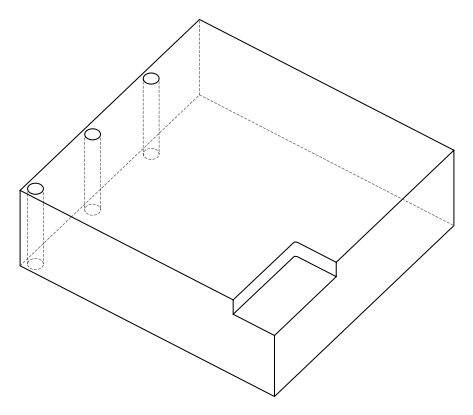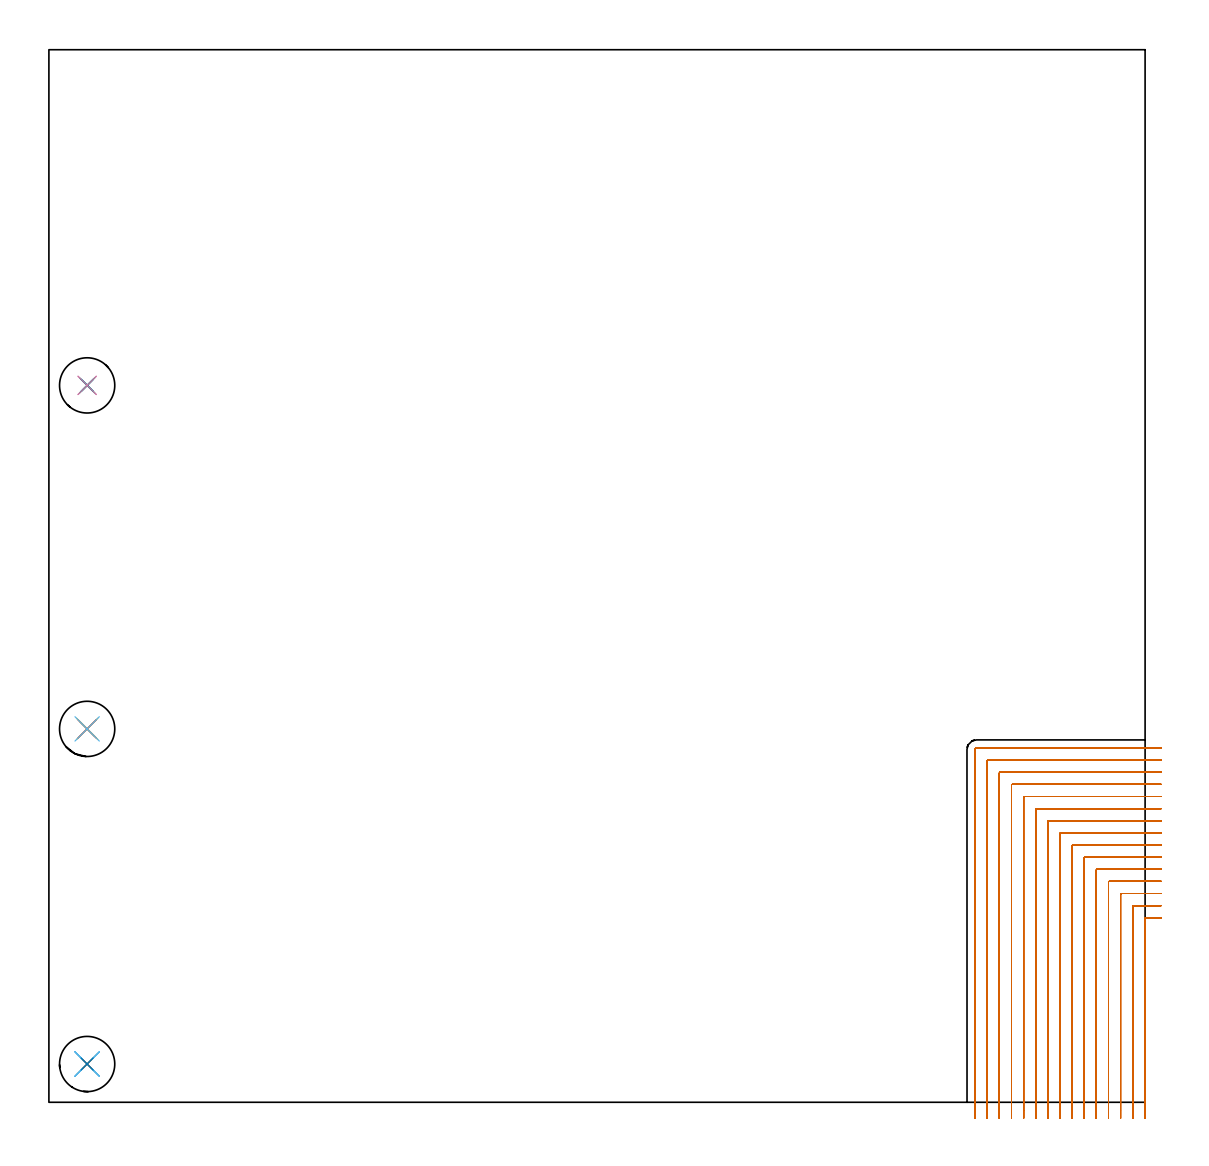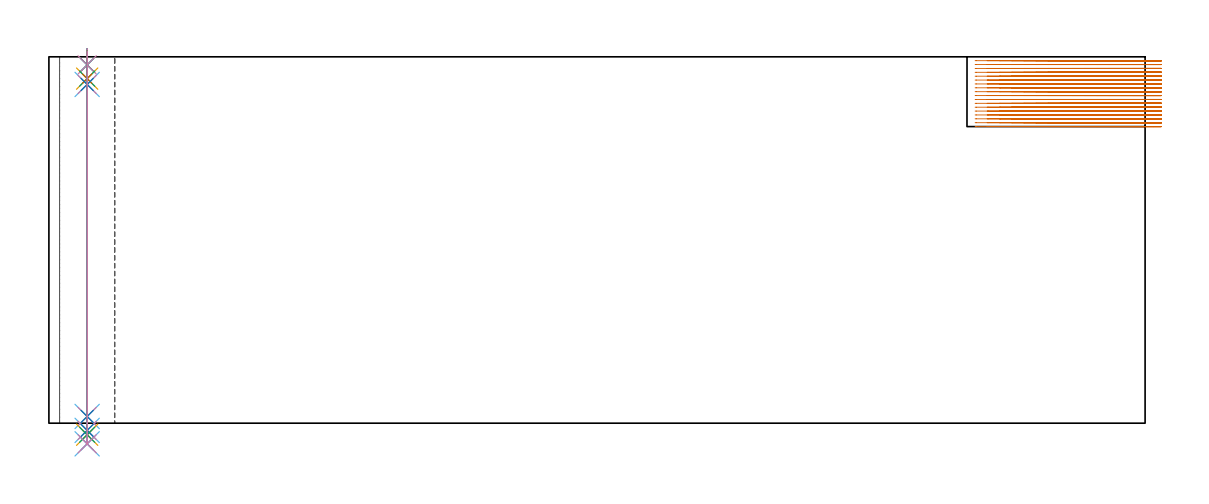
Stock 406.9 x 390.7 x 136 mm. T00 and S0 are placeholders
(PLAN: 16 operations, 13 tool changes, 90.6 min)
(1 MILL_CORNER_NOTCH_RECTANGULAR | CORNER_NOTCH_RECTANGULAR | NXT0201_008 | Follow Part, ap 1.5, ae 75% | 85.05 min | 230235 mm3)
(2 SPOT_DRILL | STEP1HOLE | NXT0321_9005460120000 | 0.05 min | 183 mm3)
(3 SPOT_DRILL_1 | STEP1HOLE_1 | NXT0321_9005460120000 | 0.05 min | 183 mm3)
(4 SPOT_DRILL_2 | STEP1HOLE_2 | NXT0321_9005460120000 | 0.05 min | 183 mm3)
(5 DRILL_BLIND_HOLE_INTO_CENTER | STEP1HOLE | UGT0301_178 | 0.04 min | 105 mm3)
(6 GUN_DRILL_THROUGH_HOLE | STEP1HOLE | UGT0307_001 | 0.61 min | 2484 mm3)
(7 SPADE_DRILL_TO_ENLARGE_THROUGH_HOLE | STEP1HOLE | UGT0306_003 | 0.57 min | 13865 mm3)
(8 DRILL_TO_ENLARGE_THROUGH_HOLE | STEP1HOLE | UGT0301_050 | 0.58 min | 28187 mm3)
(9 DRILL_BLIND_HOLE_INTO_CENTER_1 | STEP1HOLE_1 | UGT0301_178 | 0.04 min | 106 mm3)
(10 GUN_DRILL_THROUGH_HOLE_1 | STEP1HOLE_1 | UGT0307_001 | 0.61 min | 2478 mm3)
(11 SPADE_DRILL_TO_ENLARGE_THROUGH_HOLE_1 | STEP1HOLE_1 | UGT0306_003 | 0.57 min | 13871 mm3)
(12 DRILL_TO_ENLARGE_THROUGH_HOLE_1 | STEP1HOLE_1 | UGT0301_050 | 0.58 min | 28193 mm3)
(13 DRILL_BLIND_HOLE_INTO_CENTER_2 | STEP1HOLE_2 | UGT0301_178 | 0.04 min | 104 mm3)
(14 GUN_DRILL_THROUGH_HOLE_2 | STEP1HOLE_2 | UGT0307_001 | 0.61 min | 2483 mm3)
(15 SPADE_DRILL_TO_ENLARGE_THROUGH_HOLE_2 | STEP1HOLE_2 | UGT0306_003 | 0.57 min | 13871 mm3)
(16 DRILL_TO_ENLARGE_THROUGH_HOLE_2 | STEP1HOLE_2 | UGT0301_050 | 0.58 min | 28165 mm3)
(TOOL NXT0201_008 | ENDMILL 6mm [2P460-0600-NA 1630] | D6 FL26 Z6)
(TOOL NXT0321_9005460120000 | NC Spot Drill, 142deg, 12mm, Carbide, Uncoated | D12 PA142 FL30 Z2)
(TOOL UGT0301_178 | Twist Drill 5.4 mm | D5.4 PA118 FL55 Z2)
(TOOL UGT0307_001 | Gun Drill 5 mm | D5 PA130 FL24 Z1)
(TOOL UGT0306_003 | Spade Drill 12.5mm | D12.5 PA132 FL10 Z2)
(TOOL UGT0301_050 | Twist Drill 20.5 mm | D20.5 PA118 FL145 Z2)
(OP 1 MILL_CORNER_NOTCH_RECTANGULAR)
G17 G21 G94 G90
T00 M6
G54
G17 G0 G90 X412.9 Y68.5 S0 M3
G43 Z146. H1
Z134.561
G94 G1 X409.9 F250.
X407.095 F500.
G3 X406.8 Y68.205 R0.3
G1 Y-3.
Y-6. F250.
G0 Z146.
X412.9 Y73.
Z134.561
G1 X409.9
X402.595 F500.
G3 X402.3 Y72.705 R0.3
G1 Y-3.
Y-6. F250.
G0 Z146.
X412.9 Y77.5
Z134.561
G1 X409.9
X398.095 F500.
G3 X397.8 Y77.205 R0.3
G1 Y-3.
Y-6. F250.
G0 Z146.
X412.9 Y82.
Z134.561
G1 X409.9
X393.596 F500.
G3 X393.3 Y81.704 R0.3
G1 Y-3.
Y-6. F250.
G0 Z146.
X412.9 Y86.5
Z134.561
G1 X409.9
X389.096 F500.
G3 X388.8 Y86.204 R0.3
G1 Y-3.
Y-6. F250.
G0 Z146.
X412.9 Y91.
Z134.561
G1 X409.9
X384.596 F500.
G3 X384.3 Y90.704 R0.3
G1 Y-3.
Y-6. F250.
G0 Z146.
X412.9 Y95.5
Z134.561
G1 X409.9
X380.096 F500.
G3 X379.8 Y95.204 R0.3
G1 Y-3.
Y-6. F250.
G0 Z146.
X412.9 Y100.
Z134.561
G1 X409.9
X375.596 F500.
G3 X375.3 Y99.704 R0.3
G1 Y-3.
Y-6. F250.
G0 Z146.
X412.9 Y104.5
Z134.561
G1 X409.9
X371.097 F500.
G3 X370.8 Y104.203 R0.3
G1 Y-3.
Y-6. F250.
G0 Z146.
X412.9 Y109.
Z134.561
G1 X409.9
X366.597 F500.
G3 X366.3 Y108.703 R0.3
G1 Y-3.
Y-6. F250.
G0 Z146.
X412.9 Y113.5
Z134.561
G1 X409.9
X362.097 F500.
G3 X361.8 Y113.203 R0.3
G1 Y-3.
Y-6. F250.
G0 Z146.
X412.9 Y118.
Z134.561
G1 X409.9
X357.597 F500.
G3 X357.3 Y117.703 R0.3
G1 Y-3.
Y-6. F250.
G0 Z146.
X412.9 Y122.5
Z134.561
G1 X409.9
X353.097 F500.
G3 X352.8 Y122.203 R0.3
G1 Y-3.
Y-6. F250.
G0 Z146.
X412.9 Y127.
Z134.561
G1 X409.9
X348.597 F500.
G3 X348.3 Y126.703 R0.3
G1 Y-3.
Y-6. F250.
G0 Z146.
X412.9 Y131.5
Z134.561
G1 X409.9
X344.2 F500.
G3 X343.8 Y131.1 R0.4
G1 Y-3.
Y-6. F250.
G0 Z146.
X412.9 Y68.5
Z133.122
G1 X409.9
X407.095 F500.
G3 X406.8 Y68.205 R0.3
G1 Y-3.
Y-6. F250.
G0 Z146.
X412.9 Y73.
Z133.122
G1 X409.9
X402.595 F500.
G3 X402.3 Y72.705 R0.3
G1 Y-3.
Y-6. F250.
G0 Z146.
X412.9 Y77.5
Z133.122
G1 X409.9
X398.095 F500.
G3 X397.8 Y77.205 R0.3
G1 Y-3.
Y-6. F250.
G0 Z146.
X412.9 Y82.
Z133.122
G1 X409.9
X393.596 F500.
G3 X393.3 Y81.704 R0.3
G1 Y-3.
Y-6. F250.
G0 Z146.
X412.9 Y86.5
Z133.122
G1 X409.9
X389.096 F500.
G3 X388.8 Y86.204 R0.3
G1 Y-3.
Y-6. F250.
G0 Z146.
X412.9 Y91.
Z133.122
G1 X409.9
X384.596 F500.
G3 X384.3 Y90.704 R0.3
G1 Y-3.
Y-6. F250.
G0 Z146.
X412.9 Y95.5
Z133.122
G1 X409.9
X380.096 F500.
G3 X379.8 Y95.204 R0.3
G1 Y-3.
Y-6. F250.
G0 Z146.
X412.9 Y100.
Z133.122
G1 X409.9
X375.596 F500.
G3 X375.3 Y99.704 R0.3
G1 Y-3.
Y-6. F250.
G0 Z146.
X412.9 Y104.5
Z133.122
G1 X409.9
X371.097 F500.
G3 X370.8 Y104.203 R0.3
G1 Y-3.
Y-6. F250.
G0 Z146.
X412.9 Y109.
Z133.122
G1 X409.9
X366.597 F500.
G3 X366.3 Y108.703 R0.3
G1 Y-3.
Y-6. F250.
G0 Z146.
X412.9 Y113.5
Z133.122
G1 X409.9
X362.097 F500.
G3 X361.8 Y113.203 R0.3
G1 Y-3.
Y-6. F250.
G0 Z146.
X412.9 Y118.
Z133.122
G1 X409.9
X357.597 F500.
G3 X357.3 Y117.703 R0.3
G1 Y-3.
Y-6. F250.
G0 Z146.
X412.9 Y122.5
Z133.122
G1 X409.9
X353.097 F500.
G3 X352.8 Y122.203 R0.3
G1 Y-3.
Y-6. F250.
G0 Z146.
X412.9 Y127.
Z133.122
G1 X409.9
X348.597 F500.
G3 X348.3 Y126.703 R0.3
G1 Y-3.
Y-6. F250.
G0 Z146.
X412.9 Y131.5
Z133.122
G1 X409.9
X344.2 F500.
G3 X343.8 Y131.1 R0.4
G1 Y-3.
Y-6. F250.
G0 Z146.
X412.9 Y68.5
Z131.683
G1 X409.9
X407.095 F500.
G3 X406.8 Y68.205 R0.3
G1 Y-3.
Y-6. F250.
G0 Z146.
X412.9 Y73.
Z131.683
G1 X409.9
X402.595 F500.
G3 X402.3 Y72.705 R0.3
G1 Y-3.
Y-6. F250.
G0 Z146.
X412.9 Y77.5
Z131.683
G1 X409.9
X398.095 F500.
G3 X397.8 Y77.205 R0.3
G1 Y-3.
Y-6. F250.
G0 Z146.
X412.9 Y82.
Z131.683
G1 X409.9
X393.596 F500.
G3 X393.3 Y81.704 R0.3
G1 Y-3.
Y-6. F250.
G0 Z146.
X412.9 Y86.5
Z131.683
G1 X409.9
X389.096 F500.
G3 X388.8 Y86.204 R0.3
G1 Y-3.
Y-6. F250.
G0 Z146.
X412.9 Y91.
Z131.683
G1 X409.9
X384.596 F500.
G3 X384.3 Y90.704 R0.3
G1 Y-3.
Y-6. F250.
G0 Z146.
X412.9 Y95.5
Z131.683
G1 X409.9
X380.096 F500.
G3 X379.8 Y95.204 R0.3
G1 Y-3.
Y-6. F250.
G0 Z146.
X412.9 Y100.
Z131.683
G1 X409.9
X375.596 F500.
G3 X375.3 Y99.704 R0.3
G1 Y-3.
Y-6. F250.
G0 Z146.
X412.9 Y104.5
Z131.683
G1 X409.9
X371.097 F500.
G3 X370.8 Y104.203 R0.3
G1 Y-3.
Y-6. F250.
G0 Z146.
X412.9 Y109.
Z131.683
G1 X409.9
X366.597 F500.
G3 X366.3 Y108.703 R0.3
G1 Y-3.
Y-6. F250.
G0 Z146.
X412.9 Y113.5
Z131.683
G1 X409.9
X362.097 F500.
G3 X361.8 Y113.203 R0.3
G1 Y-3.
Y-6. F250.
G0 Z146.
X412.9 Y118.
Z131.683
G1 X409.9
X357.597 F500.
G3 X357.3 Y117.703 R0.3
G1 Y-3.
Y-6. F250.
G0 Z146.
X412.9 Y122.5
Z131.683
G1 X409.9
X353.097 F500.
G3 X352.8 Y122.203 R0.3
G1 Y-3.
Y-6. F250.
G0 Z146.
X412.9 Y127.
Z131.683
G1 X409.9
X348.597 F500.
G3 X348.3 Y126.703 R0.3
G1 Y-3.
Y-6. F250.
G0 Z146.
X412.9 Y131.5
Z131.683
G1 X409.9
X344.2 F500.
G3 X343.8 Y131.1 R0.4
G1 Y-3.
Y-6. F250.
G0 Z146.
X412.9 Y68.5
Z130.244
G1 X409.9
X407.095 F500.
G3 X406.8 Y68.205 R0.3
G1 Y-3.
Y-6. F250.
G0 Z146.
X412.9 Y73.
Z130.244
G1 X409.9
X402.595 F500.
G3 X402.3 Y72.705 R0.3
G1 Y-3.
Y-6. F250.
G0 Z146.
X412.9 Y77.5
Z130.244
G1 X409.9
X398.095 F500.
G3 X397.8 Y77.205 R0.3
G1 Y-3.
Y-6. F250.
G0 Z146.
X412.9 Y82.
Z130.244
G1 X409.9
X393.596 F500.
G3 X393.3 Y81.704 R0.3
G1 Y-3.
Y-6. F250.
G0 Z146.
X412.9 Y86.5
Z130.244
G1 X409.9
X389.096 F500.
G3 X388.8 Y86.204 R0.3
G1 Y-3.
Y-6. F250.
G0 Z146.
X412.9 Y91.
Z130.244
G1 X409.9
X384.596 F500.
G3 X384.3 Y90.704 R0.3
G1 Y-3.
Y-6. F250.
G0 Z146.
X412.9 Y95.5
Z130.244
G1 X409.9
X380.096 F500.
G3 X379.8 Y95.204 R0.3
G1 Y-3.
Y-6. F250.
G0 Z146.
X412.9 Y100.
Z130.244
G1 X409.9
X375.596 F500.
G3 X375.3 Y99.704 R0.3
G1 Y-3.
Y-6. F250.
G0 Z146.
X412.9 Y104.5
Z130.244
G1 X409.9
X371.097 F500.
G3 X370.8 Y104.203 R0.3
G1 Y-3.
Y-6. F250.
G0 Z146.
X412.9 Y109.
Z130.244
G1 X409.9
X366.597 F500.
G3 X366.3 Y108.703 R0.3
G1 Y-3.
Y-6. F250.
G0 Z146.
X412.9 Y113.5
Z130.244
G1 X409.9
X362.097 F500.
G3 X361.8 Y113.203 R0.3
G1 Y-3.
Y-6. F250.
G0 Z146.
X412.9 Y118.
Z130.244
G1 X409.9
X357.597 F500.
G3 X357.3 Y117.703 R0.3
G1 Y-3.
Y-6. F250.
G0 Z146.
X412.9 Y122.5
Z130.244
G1 X409.9
X353.097 F500.
G3 X352.8 Y122.203 R0.3
G1 Y-3.
Y-6. F250.
G0 Z146.
X412.9 Y127.
Z130.244
G1 X409.9
X348.597 F500.
G3 X348.3 Y126.703 R0.3
G1 Y-3.
Y-6. F250.
G0 Z146.
X412.9 Y131.5
Z130.244
G1 X409.9
X344.2 F500.
G3 X343.8 Y131.1 R0.4
G1 Y-3.
Y-6. F250.
G0 Z146.
X412.9 Y68.5
Z128.805
G1 X409.9
X407.095 F500.
G3 X406.8 Y68.205 R0.3
G1 Y-3.
Y-6. F250.
G0 Z146.
X412.9 Y73.
Z128.805
G1 X409.9
X402.595 F500.
G3 X402.3 Y72.705 R0.3
G1 Y-3.
Y-6. F250.
G0 Z146.
X412.9 Y77.5
Z128.805
G1 X409.9
X398.095 F500.
G3 X397.8 Y77.205 R0.3
G1 Y-3.
Y-6. F250.
G0 Z146.
X412.9 Y82.
Z128.805
G1 X409.9
X393.596 F500.
G3 X393.3 Y81.704 R0.3
G1 Y-3.
Y-6. F250.
G0 Z146.
X412.9 Y86.5
Z128.805
G1 X409.9
X389.096 F500.
G3 X388.8 Y86.204 R0.3
G1 Y-3.
Y-6. F250.
G0 Z146.
X412.9 Y91.
Z128.805
G1 X409.9
X384.596 F500.
G3 X384.3 Y90.704 R0.3
G1 Y-3.
Y-6. F250.
G0 Z146.
X412.9 Y95.5
Z128.805
G1 X409.9
X380.096 F500.
G3 X379.8 Y95.204 R0.3
G1 Y-3.
Y-6. F250.
G0 Z146.
X412.9 Y100.
Z128.805
G1 X409.9
X375.596 F500.
G3 X375.3 Y99.704 R0.3
G1 Y-3.
Y-6. F250.
G0 Z146.
X412.9 Y104.5
Z128.805
G1 X409.9
X371.097 F500.
G3 X370.8 Y104.203 R0.3
G1 Y-3.
Y-6. F250.
G0 Z146.
X412.9 Y109.
Z128.805
G1 X409.9
X366.597 F500.
G3 X366.3 Y108.703 R0.3
G1 Y-3.
Y-6. F250.
G0 Z146.
X412.9 Y113.5
Z128.805
G1 X409.9
X362.097 F500.
G3 X361.8 Y113.203 R0.3
G1 Y-3.
Y-6. F250.
G0 Z146.
X412.9 Y118.
Z128.805
G1 X409.9
X357.597 F500.
G3 X357.3 Y117.703 R0.3
G1 Y-3.
Y-6. F250.
G0 Z146.
X412.9 Y122.5
Z128.805
G1 X409.9
X353.097 F500.
G3 X352.8 Y122.203 R0.3
G1 Y-3.
Y-6. F250.
G0 Z146.
X412.9 Y127.
Z128.805
G1 X409.9
X348.597 F500.
G3 X348.3 Y126.703 R0.3
G1 Y-3.
Y-6. F250.
G0 Z146.
X412.9 Y131.5
Z128.805
G1 X409.9
X344.2 F500.
G3 X343.8 Y131.1 R0.4
G1 Y-3.
Y-6. F250.
G0 Z146.
X412.9 Y68.5
Z127.367
G1 X409.9
X407.095 F500.
G3 X406.8 Y68.205 R0.3
G1 Y-3.
Y-6. F250.
G0 Z146.
X412.9 Y73.
Z127.367
G1 X409.9
X402.595 F500.
G3 X402.3 Y72.705 R0.3
G1 Y-3.
Y-6. F250.
G0 Z146.
X412.9 Y77.5
Z127.367
G1 X409.9
X398.095 F500.
G3 X397.8 Y77.205 R0.3
G1 Y-3.
Y-6. F250.
G0 Z146.
X412.9 Y82.
Z127.367
G1 X409.9
X393.596 F500.
G3 X393.3 Y81.704 R0.3
G1 Y-3.
Y-6. F250.
G0 Z146.
X412.9 Y86.5
Z127.367
G1 X409.9
X389.096 F500.
G3 X388.8 Y86.204 R0.3
G1 Y-3.
Y-6. F250.
G0 Z146.
X412.9 Y91.
Z127.367
G1 X409.9
X384.596 F500.
G3 X384.3 Y90.704 R0.3
G1 Y-3.
Y-6. F250.
G0 Z146.
X412.9 Y95.5
Z127.367
G1 X409.9
X380.096 F500.
G3 X379.8 Y95.204 R0.3
G1 Y-3.
Y-6. F250.
G0 Z146.
X412.9 Y100.
Z127.367
G1 X409.9
X375.596 F500.
G3 X375.3 Y99.704 R0.3
G1 Y-3.
Y-6. F250.
G0 Z146.
X412.9 Y104.5
Z127.367
G1 X409.9
X371.097 F500.
G3 X370.8 Y104.203 R0.3
G1 Y-3.
Y-6. F250.
G0 Z146.
X412.9 Y109.
Z127.367
G1 X409.9
X366.597 F500.
G3 X366.3 Y108.703 R0.3
G1 Y-3.
Y-6. F250.
G0 Z146.
X412.9 Y113.5
Z127.367
G1 X409.9
X362.097 F500.
G3 X361.8 Y113.203 R0.3
G1 Y-3.
Y-6. F250.
G0 Z146.
X412.9 Y118.
Z127.367
G1 X409.9
X357.597 F500.
G3 X357.3 Y117.703 R0.3
G1 Y-3.
Y-6. F250.
G0 Z146.
X412.9 Y122.5
Z127.367
G1 X409.9
X353.097 F500.
G3 X352.8 Y122.203 R0.3
G1 Y-3.
Y-6. F250.
G0 Z146.
X412.9 Y127.
Z127.367
G1 X409.9
X348.597 F500.
G3 X348.3 Y126.703 R0.3
G1 Y-3.
Y-6. F250.
G0 Z146.
X412.9 Y131.5
Z127.367
G1 X409.9
X344.2 F500.
G3 X343.8 Y131.1 R0.4
G1 Y-3.
Y-6. F250.
G0 Z146.
X412.9 Y68.5
Z125.928
G1 X409.9
X407.095 F500.
G3 X406.8 Y68.205 R0.3
G1 Y-3.
Y-6. F250.
G0 Z146.
X412.9 Y73.
Z125.928
G1 X409.9
X402.595 F500.
G3 X402.3 Y72.705 R0.3
G1 Y-3.
Y-6. F250.
G0 Z146.
X412.9 Y77.5
Z125.928
G1 X409.9
X398.095 F500.
G3 X397.8 Y77.205 R0.3
G1 Y-3.
Y-6. F250.
G0 Z146.
X412.9 Y82.
Z125.928
G1 X409.9
X393.596 F500.
G3 X393.3 Y81.704 R0.3
G1 Y-3.
Y-6. F250.
G0 Z146.
X412.9 Y86.5
Z125.928
G1 X409.9
X389.096 F500.
G3 X388.8 Y86.204 R0.3
G1 Y-3.
Y-6. F250.
G0 Z146.
X412.9 Y91.
Z125.928
G1 X409.9
X384.596 F500.
G3 X384.3 Y90.704 R0.3
G1 Y-3.
Y-6. F250.
G0 Z146.
X412.9 Y95.5
Z125.928
G1 X409.9
X380.096 F500.
G3 X379.8 Y95.204 R0.3
G1 Y-3.
Y-6. F250.
G0 Z146.
X412.9 Y100.
Z125.928
G1 X409.9
X375.596 F500.
G3 X375.3 Y99.704 R0.3
G1 Y-3.
Y-6. F250.
G0 Z146.
X412.9 Y104.5
Z125.928
G1 X409.9
X371.097 F500.
G3 X370.8 Y104.203 R0.3
G1 Y-3.
Y-6. F250.
G0 Z146.
X412.9 Y109.
Z125.928
G1 X409.9
X366.597 F500.
G3 X366.3 Y108.703 R0.3
G1 Y-3.
Y-6. F250.
G0 Z146.
X412.9 Y113.5
Z125.928
G1 X409.9
X362.097 F500.
G3 X361.8 Y113.203 R0.3
G1 Y-3.
Y-6. F250.
G0 Z146.
X412.9 Y118.
Z125.928
G1 X409.9
X357.597 F500.
G3 X357.3 Y117.703 R0.3
G1 Y-3.
Y-6. F250.
G0 Z146.
X412.9 Y122.5
Z125.928
G1 X409.9
X353.097 F500.
G3 X352.8 Y122.203 R0.3
G1 Y-3.
Y-6. F250.
G0 Z146.
X412.9 Y127.
Z125.928
G1 X409.9
X348.597 F500.
G3 X348.3 Y126.703 R0.3
G1 Y-3.
Y-6. F250.
G0 Z146.
X412.9 Y131.5
Z125.928
G1 X409.9
X344.2 F500.
G3 X343.8 Y131.1 R0.4
G1 Y-3.
Y-6. F250.
G0 Z146.
X412.9 Y68.5
Z124.489
G1 X409.9
X407.095 F500.
G3 X406.8 Y68.205 R0.3
G1 Y-3.
Y-6. F250.
G0 Z146.
X412.9 Y73.
Z124.489
G1 X409.9
X402.595 F500.
G3 X402.3 Y72.705 R0.3
G1 Y-3.
Y-6. F250.
G0 Z146.
X412.9 Y77.5
Z124.489
G1 X409.9
X398.095 F500.
G3 X397.8 Y77.205 R0.3
G1 Y-3.
Y-6. F250.
G0 Z146.
X412.9 Y82.
Z124.489
G1 X409.9
X393.596 F500.
G3 X393.3 Y81.704 R0.3
G1 Y-3.
Y-6. F250.
G0 Z146.
X412.9 Y86.5
Z124.489
G1 X409.9
X389.096 F500.
G3 X388.8 Y86.204 R0.3
G1 Y-3.
Y-6. F250.
G0 Z146.
X412.9 Y91.
Z124.489
G1 X409.9
X384.596 F500.
G3 X384.3 Y90.704 R0.3
G1 Y-3.
Y-6. F250.
G0 Z146.
X412.9 Y95.5
Z124.489
G1 X409.9
X380.096 F500.
G3 X379.8 Y95.204 R0.3
G1 Y-3.
Y-6. F250.
G0 Z146.
X412.9 Y100.
Z124.489
G1 X409.9
X375.596 F500.
G3 X375.3 Y99.704 R0.3
G1 Y-3.
Y-6. F250.
G0 Z146.
X412.9 Y104.5
Z124.489
G1 X409.9
X371.097 F500.
G3 X370.8 Y104.203 R0.3
G1 Y-3.
Y-6. F250.
G0 Z146.
X412.9 Y109.
Z124.489
G1 X409.9
X366.597 F500.
G3 X366.3 Y108.703 R0.3
G1 Y-3.
Y-6. F250.
G0 Z146.
X412.9 Y113.5
Z124.489
G1 X409.9
X362.097 F500.
G3 X361.8 Y113.203 R0.3
G1 Y-3.
Y-6. F250.
G0 Z146.
X412.9 Y118.
Z124.489
G1 X409.9
X357.597 F500.
G3 X357.3 Y117.703 R0.3
G1 Y-3.
Y-6. F250.
G0 Z146.
X412.9 Y122.5
Z124.489
G1 X409.9
X353.097 F500.
G3 X352.8 Y122.203 R0.3
G1 Y-3.
Y-6. F250.
G0 Z146.
X412.9 Y127.
Z124.489
G1 X409.9
X348.597 F500.
G3 X348.3 Y126.703 R0.3
G1 Y-3.
Y-6. F250.
G0 Z146.
X412.9 Y131.5
Z124.489
G1 X409.9
X344.2 F500.
G3 X343.8 Y131.1 R0.4
G1 Y-3.
Y-6. F250.
G0 Z146.
X412.9 Y68.5
Z123.05
G1 X409.9
X407.095 F500.
G3 X406.8 Y68.205 R0.3
G1 Y-3.
Y-6. F250.
G0 Z146.
X412.9 Y73.
Z123.05
G1 X409.9
X402.595 F500.
G3 X402.3 Y72.705 R0.3
G1 Y-3.
Y-6. F250.
G0 Z146.
X412.9 Y77.5
Z123.05
G1 X409.9
X398.095 F500.
G3 X397.8 Y77.205 R0.3
G1 Y-3.
Y-6. F250.
G0 Z146.
X412.9 Y82.
Z123.05
G1 X409.9
X393.596 F500.
G3 X393.3 Y81.704 R0.3
G1 Y-3.
Y-6. F250.
G0 Z146.
X412.9 Y86.5
Z123.05
G1 X409.9
X389.096 F500.
G3 X388.8 Y86.204 R0.3
G1 Y-3.
Y-6. F250.
G0 Z146.
X412.9 Y91.
Z123.05
G1 X409.9
X384.596 F500.
G3 X384.3 Y90.704 R0.3
G1 Y-3.
Y-6. F250.
G0 Z146.
X412.9 Y95.5
Z123.05
G1 X409.9
X380.096 F500.
G3 X379.8 Y95.204 R0.3
G1 Y-3.
Y-6. F250.
G0 Z146.
X412.9 Y100.
Z123.05
G1 X409.9
X375.596 F500.
G3 X375.3 Y99.704 R0.3
G1 Y-3.
Y-6. F250.
G0 Z146.
X412.9 Y104.5
Z123.05
G1 X409.9
X371.097 F500.
G3 X370.8 Y104.203 R0.3
G1 Y-3.
Y-6. F250.
G0 Z146.
X412.9 Y109.
Z123.05
G1 X409.9
X366.597 F500.
G3 X366.3 Y108.703 R0.3
G1 Y-3.
Y-6. F250.
G0 Z146.
X412.9 Y113.5
Z123.05
G1 X409.9
X362.097 F500.
G3 X361.8 Y113.203 R0.3
G1 Y-3.
Y-6. F250.
G0 Z146.
X412.9 Y118.
Z123.05
G1 X409.9
X357.597 F500.
G3 X357.3 Y117.703 R0.3
G1 Y-3.
Y-6. F250.
G0 Z146.
X412.9 Y122.5
Z123.05
G1 X409.9
X353.097 F500.
G3 X352.8 Y122.203 R0.3
G1 Y-3.
Y-6. F250.
G0 Z146.
X412.9 Y127.
Z123.05
G1 X409.9
X348.597 F500.
G3 X348.3 Y126.703 R0.3
G1 Y-3.
Y-6. F250.
G0 Z146.
X412.9 Y131.5
Z123.05
G1 X409.9
X344.2 F500.
G3 X343.8 Y131.1 R0.4
G1 Y-3.
Y-6. F250.
G0 Z146.
X412.9 Y68.5
Z121.611
G1 X409.9
X407.095 F500.
G3 X406.8 Y68.205 R0.3
G1 Y-3.
Y-6. F250.
G0 Z146.
X412.9 Y73.
Z121.611
G1 X409.9
X402.595 F500.
G3 X402.3 Y72.705 R0.3
G1 Y-3.
Y-6. F250.
G0 Z146.
X412.9 Y77.5
Z121.611
G1 X409.9
X398.095 F500.
G3 X397.8 Y77.205 R0.3
G1 Y-3.
Y-6. F250.
G0 Z146.
X412.9 Y82.
Z121.611
G1 X409.9
X393.596 F500.
G3 X393.3 Y81.704 R0.3
G1 Y-3.
Y-6. F250.
G0 Z146.
X412.9 Y86.5
Z121.611
G1 X409.9
X389.096 F500.
G3 X388.8 Y86.204 R0.3
G1 Y-3.
Y-6. F250.
G0 Z146.
X412.9 Y91.
Z121.611
G1 X409.9
X384.596 F500.
G3 X384.3 Y90.704 R0.3
G1 Y-3.
Y-6. F250.
G0 Z146.
X412.9 Y95.5
Z121.611
G1 X409.9
X380.096 F500.
G3 X379.8 Y95.204 R0.3
G1 Y-3.
Y-6. F250.
G0 Z146.
X412.9 Y100.
Z121.611
G1 X409.9
X375.596 F500.
G3 X375.3 Y99.704 R0.3
G1 Y-3.
Y-6. F250.
G0 Z146.
X412.9 Y104.5
Z121.611
G1 X409.9
X371.097 F500.
G3 X370.8 Y104.203 R0.3
G1 Y-3.
Y-6. F250.
G0 Z146.
X412.9 Y109.
Z121.611
G1 X409.9
X366.597 F500.
G3 X366.3 Y108.703 R0.3
G1 Y-3.
Y-6. F250.
G0 Z146.
X412.9 Y113.5
Z121.611
G1 X409.9
X362.097 F500.
G3 X361.8 Y113.203 R0.3
G1 Y-3.
Y-6. F250.
G0 Z146.
X412.9 Y118.
Z121.611
G1 X409.9
X357.597 F500.
G3 X357.3 Y117.703 R0.3
G1 Y-3.
Y-6. F250.
G0 Z146.
X412.9 Y122.5
Z121.611
G1 X409.9
X353.097 F500.
G3 X352.8 Y122.203 R0.3
G1 Y-3.
Y-6. F250.
G0 Z146.
X412.9 Y127.
Z121.611
G1 X409.9
X348.597 F500.
G3 X348.3 Y126.703 R0.3
G1 Y-3.
Y-6. F250.
G0 Z146.
X412.9 Y131.5
Z121.611
G1 X409.9
X344.2 F500.
G3 X343.8 Y131.1 R0.4
G1 Y-3.
Y-6. F250.
G0 Z146.
X412.9 Y68.5
Z120.172
G1 X409.9
X407.095 F500.
G3 X406.8 Y68.205 R0.3
G1 Y-3.
Y-6. F250.
G0 Z146.
X412.9 Y73.
Z120.172
G1 X409.9
X402.595 F500.
G3 X402.3 Y72.705 R0.3
G1 Y-3.
Y-6. F250.
G0 Z146.
X412.9 Y77.5
Z120.172
G1 X409.9
X398.095 F500.
G3 X397.8 Y77.205 R0.3
G1 Y-3.
Y-6. F250.
G0 Z146.
X412.9 Y82.
Z120.172
G1 X409.9
X393.596 F500.
G3 X393.3 Y81.704 R0.3
G1 Y-3.
Y-6. F250.
G0 Z146.
X412.9 Y86.5
Z120.172
G1 X409.9
X389.096 F500.
G3 X388.8 Y86.204 R0.3
G1 Y-3.
Y-6. F250.
G0 Z146.
X412.9 Y91.
Z120.172
G1 X409.9
X384.596 F500.
G3 X384.3 Y90.704 R0.3
G1 Y-3.
Y-6. F250.
G0 Z146.
X412.9 Y95.5
Z120.172
G1 X409.9
X380.096 F500.
G3 X379.8 Y95.204 R0.3
G1 Y-3.
Y-6. F250.
G0 Z146.
X412.9 Y100.
Z120.172
G1 X409.9
X375.596 F500.
G3 X375.3 Y99.704 R0.3
G1 Y-3.
Y-6. F250.
G0 Z146.
X412.9 Y104.5
Z120.172
G1 X409.9
X371.097 F500.
G3 X370.8 Y104.203 R0.3
G1 Y-3.
Y-6. F250.
G0 Z146.
X412.9 Y109.
Z120.172
G1 X409.9
X366.597 F500.
G3 X366.3 Y108.703 R0.3
G1 Y-3.
Y-6. F250.
G0 Z146.
X412.9 Y113.5
Z120.172
G1 X409.9
X362.097 F500.
G3 X361.8 Y113.203 R0.3
G1 Y-3.
Y-6. F250.
G0 Z146.
X412.9 Y118.
Z120.172
G1 X409.9
X357.597 F500.
G3 X357.3 Y117.703 R0.3
G1 Y-3.
Y-6. F250.
G0 Z146.
X412.9 Y122.5
Z120.172
G1 X409.9
X353.097 F500.
G3 X352.8 Y122.203 R0.3
G1 Y-3.
Y-6. F250.
G0 Z146.
X412.9 Y127.
Z120.172
G1 X409.9
X348.597 F500.
G3 X348.3 Y126.703 R0.3
G1 Y-3.
Y-6. F250.
G0 Z146.
X412.9 Y131.5
Z120.172
G1 X409.9
X344.2 F500.
G3 X343.8 Y131.1 R0.4
G1 Y-3.
Y-6. F250.
G0 Z146.
X412.9 Y68.5
Z118.733
G1 X409.9
X407.095 F500.
G3 X406.8 Y68.205 R0.3
G1 Y-3.
Y-6. F250.
G0 Z146.
X412.9 Y73.
Z118.733
G1 X409.9
X402.595 F500.
G3 X402.3 Y72.705 R0.3
G1 Y-3.
Y-6. F250.
G0 Z146.
X412.9 Y77.5
Z118.733
G1 X409.9
X398.095 F500.
G3 X397.8 Y77.205 R0.3
G1 Y-3.
Y-6. F250.
G0 Z146.
X412.9 Y82.
Z118.733
G1 X409.9
X393.596 F500.
G3 X393.3 Y81.704 R0.3
G1 Y-3.
Y-6. F250.
G0 Z146.
X412.9 Y86.5
Z118.733
G1 X409.9
X389.096 F500.
G3 X388.8 Y86.204 R0.3
G1 Y-3.
Y-6. F250.
G0 Z146.
X412.9 Y91.
Z118.733
G1 X409.9
X384.596 F500.
G3 X384.3 Y90.704 R0.3
G1 Y-3.
Y-6. F250.
G0 Z146.
X412.9 Y95.5
Z118.733
G1 X409.9
X380.096 F500.
G3 X379.8 Y95.204 R0.3
G1 Y-3.
Y-6. F250.
G0 Z146.
X412.9 Y100.
Z118.733
G1 X409.9
X375.596 F500.
G3 X375.3 Y99.704 R0.3
G1 Y-3.
Y-6. F250.
G0 Z146.
X412.9 Y104.5
Z118.733
G1 X409.9
X371.097 F500.
G3 X370.8 Y104.203 R0.3
G1 Y-3.
Y-6. F250.
G0 Z146.
X412.9 Y109.
Z118.733
G1 X409.9
X366.597 F500.
G3 X366.3 Y108.703 R0.3
G1 Y-3.
Y-6. F250.
G0 Z146.
X412.9 Y113.5
Z118.733
G1 X409.9
X362.097 F500.
G3 X361.8 Y113.203 R0.3
G1 Y-3.
Y-6. F250.
G0 Z146.
X412.9 Y118.
Z118.733
G1 X409.9
X357.597 F500.
G3 X357.3 Y117.703 R0.3
G1 Y-3.
Y-6. F250.
G0 Z146.
X412.9 Y122.5
Z118.733
G1 X409.9
X353.097 F500.
G3 X352.8 Y122.203 R0.3
G1 Y-3.
Y-6. F250.
G0 Z146.
X412.9 Y127.
Z118.733
G1 X409.9
X348.597 F500.
G3 X348.3 Y126.703 R0.3
G1 Y-3.
Y-6. F250.
G0 Z146.
X412.9 Y131.5
Z118.733
G1 X409.9
X344.2 F500.
G3 X343.8 Y131.1 R0.4
G1 Y-3.
Y-6. F250.
G0 Z146.
X412.9 Y68.5
Z117.294
G1 X409.9
X407.095 F500.
G3 X406.8 Y68.205 R0.3
G1 Y-3.
Y-6. F250.
G0 Z146.
X412.9 Y73.
Z117.294
G1 X409.9
X402.595 F500.
G3 X402.3 Y72.705 R0.3
G1 Y-3.
Y-6. F250.
G0 Z146.
X412.9 Y77.5
Z117.294
G1 X409.9
X398.095 F500.
G3 X397.8 Y77.205 R0.3
G1 Y-3.
Y-6. F250.
G0 Z146.
X412.9 Y82.
Z117.294
G1 X409.9
X393.596 F500.
G3 X393.3 Y81.704 R0.3
G1 Y-3.
Y-6. F250.
G0 Z146.
X412.9 Y86.5
Z117.294
G1 X409.9
X389.096 F500.
G3 X388.8 Y86.204 R0.3
G1 Y-3.
Y-6. F250.
G0 Z146.
X412.9 Y91.
Z117.294
G1 X409.9
X384.596 F500.
G3 X384.3 Y90.704 R0.3
G1 Y-3.
Y-6. F250.
G0 Z146.
X412.9 Y95.5
Z117.294
G1 X409.9
X380.096 F500.
G3 X379.8 Y95.204 R0.3
G1 Y-3.
Y-6. F250.
G0 Z146.
X412.9 Y100.
Z117.294
G1 X409.9
X375.596 F500.
G3 X375.3 Y99.704 R0.3
G1 Y-3.
Y-6. F250.
G0 Z146.
X412.9 Y104.5
Z117.294
G1 X409.9
X371.097 F500.
G3 X370.8 Y104.203 R0.3
G1 Y-3.
Y-6. F250.
G0 Z146.
X412.9 Y109.
Z117.294
G1 X409.9
X366.597 F500.
G3 X366.3 Y108.703 R0.3
G1 Y-3.
Y-6. F250.
G0 Z146.
X412.9 Y113.5
Z117.294
G1 X409.9
X362.097 F500.
G3 X361.8 Y113.203 R0.3
G1 Y-3.
Y-6. F250.
G0 Z146.
X412.9 Y118.
Z117.294
G1 X409.9
X357.597 F500.
G3 X357.3 Y117.703 R0.3
G1 Y-3.
Y-6. F250.
G0 Z146.
X412.9 Y122.5
Z117.294
G1 X409.9
X353.097 F500.
G3 X352.8 Y122.203 R0.3
G1 Y-3.
Y-6. F250.
G0 Z146.
X412.9 Y127.
Z117.294
G1 X409.9
X348.597 F500.
G3 X348.3 Y126.703 R0.3
G1 Y-3.
Y-6. F250.
G0 Z146.
X412.9 Y131.5
Z117.294
G1 X409.9
X344.2 F500.
G3 X343.8 Y131.1 R0.4
G1 Y-3.
Y-6. F250.
G0 Z146.
X412.9 Y68.5
Z115.856
G1 X409.9
X407.095 F500.
G3 X406.8 Y68.205 R0.3
G1 Y-3.
Y-6. F250.
G0 Z146.
X412.9 Y73.
Z115.856
G1 X409.9
X402.595 F500.
G3 X402.3 Y72.705 R0.3
G1 Y-3.
Y-6. F250.
G0 Z146.
X412.9 Y77.5
Z115.856
G1 X409.9
X398.095 F500.
G3 X397.8 Y77.205 R0.3
G1 Y-3.
Y-6. F250.
G0 Z146.
X412.9 Y82.
Z115.856
G1 X409.9
X393.596 F500.
G3 X393.3 Y81.704 R0.3
G1 Y-3.
Y-6. F250.
G0 Z146.
X412.9 Y86.5
Z115.856
G1 X409.9
X389.096 F500.
G3 X388.8 Y86.204 R0.3
G1 Y-3.
Y-6. F250.
G0 Z146.
X412.9 Y91.
Z115.856
G1 X409.9
X384.596 F500.
G3 X384.3 Y90.704 R0.3
G1 Y-3.
Y-6. F250.
G0 Z146.
X412.9 Y95.5
Z115.856
G1 X409.9
X380.096 F500.
G3 X379.8 Y95.204 R0.3
G1 Y-3.
Y-6. F250.
G0 Z146.
X412.9 Y100.
Z115.856
G1 X409.9
X375.596 F500.
G3 X375.3 Y99.704 R0.3
G1 Y-3.
Y-6. F250.
G0 Z146.
X412.9 Y104.5
Z115.856
G1 X409.9
X371.097 F500.
G3 X370.8 Y104.203 R0.3
G1 Y-3.
Y-6. F250.
G0 Z146.
X412.9 Y109.
Z115.856
G1 X409.9
X366.597 F500.
G3 X366.3 Y108.703 R0.3
G1 Y-3.
Y-6. F250.
G0 Z146.
X412.9 Y113.5
Z115.856
G1 X409.9
X362.097 F500.
G3 X361.8 Y113.203 R0.3
G1 Y-3.
Y-6. F250.
G0 Z146.
X412.9 Y118.
Z115.856
G1 X409.9
X357.597 F500.
G3 X357.3 Y117.703 R0.3
G1 Y-3.
Y-6. F250.
G0 Z146.
X412.9 Y122.5
Z115.856
G1 X409.9
X353.097 F500.
G3 X352.8 Y122.203 R0.3
G1 Y-3.
Y-6. F250.
G0 Z146.
X412.9 Y127.
Z115.856
G1 X409.9
X348.597 F500.
G3 X348.3 Y126.703 R0.3
G1 Y-3.
Y-6. F250.
G0 Z146.
X412.9 Y131.5
Z115.856
G1 X409.9
X344.2 F500.
G3 X343.8 Y131.1 R0.4
G1 Y-3.
Y-6. F250.
G0 Z146.
X412.9 Y68.5
Z114.417
G1 X409.9
X407.095 F500.
G3 X406.8 Y68.205 R0.3
G1 Y-3.
Y-6. F250.
G0 Z146.
X412.9 Y73.
Z114.417
G1 X409.9
X402.595 F500.
G3 X402.3 Y72.705 R0.3
G1 Y-3.
Y-6. F250.
G0 Z146.
X412.9 Y77.5
Z114.417
G1 X409.9
X398.095 F500.
G3 X397.8 Y77.205 R0.3
G1 Y-3.
Y-6. F250.
G0 Z146.
X412.9 Y82.
Z114.417
G1 X409.9
X393.596 F500.
G3 X393.3 Y81.704 R0.3
G1 Y-3.
Y-6. F250.
G0 Z146.
X412.9 Y86.5
Z114.417
G1 X409.9
X389.096 F500.
G3 X388.8 Y86.204 R0.3
G1 Y-3.
Y-6. F250.
G0 Z146.
X412.9 Y91.
Z114.417
G1 X409.9
X384.596 F500.
G3 X384.3 Y90.704 R0.3
G1 Y-3.
Y-6. F250.
G0 Z146.
X412.9 Y95.5
Z114.417
G1 X409.9
X380.096 F500.
G3 X379.8 Y95.204 R0.3
G1 Y-3.
Y-6. F250.
G0 Z146.
X412.9 Y100.
Z114.417
G1 X409.9
X375.596 F500.
G3 X375.3 Y99.704 R0.3
G1 Y-3.
Y-6. F250.
G0 Z146.
X412.9 Y104.5
Z114.417
G1 X409.9
X371.097 F500.
G3 X370.8 Y104.203 R0.3
G1 Y-3.
Y-6. F250.
G0 Z146.
X412.9 Y109.
Z114.417
G1 X409.9
X366.597 F500.
G3 X366.3 Y108.703 R0.3
G1 Y-3.
Y-6. F250.
G0 Z146.
X412.9 Y113.5
Z114.417
G1 X409.9
X362.097 F500.
G3 X361.8 Y113.203 R0.3
G1 Y-3.
Y-6. F250.
G0 Z146.
X412.9 Y118.
Z114.417
G1 X409.9
X357.597 F500.
G3 X357.3 Y117.703 R0.3
G1 Y-3.
Y-6. F250.
G0 Z146.
X412.9 Y122.5
Z114.417
G1 X409.9
X353.097 F500.
G3 X352.8 Y122.203 R0.3
G1 Y-3.
Y-6. F250.
G0 Z146.
X412.9 Y127.
Z114.417
G1 X409.9
X348.597 F500.
G3 X348.3 Y126.703 R0.3
G1 Y-3.
Y-6. F250.
G0 Z146.
X412.9 Y131.5
Z114.417
G1 X409.9
X344.2 F500.
G3 X343.8 Y131.1 R0.4
G1 Y-3.
Y-6. F250.
G0 Z146.
X412.9 Y68.5
Z112.978
G1 X409.9
X407.095 F500.
G3 X406.8 Y68.205 R0.3
G1 Y-3.
Y-6. F250.
G0 Z146.
X412.9 Y73.
Z112.978
G1 X409.9
X402.595 F500.
G3 X402.3 Y72.705 R0.3
G1 Y-3.
Y-6. F250.
G0 Z146.
X412.9 Y77.5
Z112.978
G1 X409.9
X398.095 F500.
G3 X397.8 Y77.205 R0.3
G1 Y-3.
Y-6. F250.
G0 Z146.
X412.9 Y82.
Z112.978
G1 X409.9
X393.596 F500.
G3 X393.3 Y81.704 R0.3
G1 Y-3.
Y-6. F250.
G0 Z146.
X412.9 Y86.5
Z112.978
G1 X409.9
X389.096 F500.
G3 X388.8 Y86.204 R0.3
G1 Y-3.
Y-6. F250.
G0 Z146.
X412.9 Y91.
Z112.978
G1 X409.9
X384.596 F500.
G3 X384.3 Y90.704 R0.3
G1 Y-3.
Y-6. F250.
G0 Z146.
X412.9 Y95.5
Z112.978
G1 X409.9
X380.096 F500.
G3 X379.8 Y95.204 R0.3
G1 Y-3.
Y-6. F250.
G0 Z146.
X412.9 Y100.
Z112.978
G1 X409.9
X375.596 F500.
G3 X375.3 Y99.704 R0.3
G1 Y-3.
Y-6. F250.
G0 Z146.
X412.9 Y104.5
Z112.978
G1 X409.9
X371.097 F500.
G3 X370.8 Y104.203 R0.3
G1 Y-3.
Y-6. F250.
G0 Z146.
X412.9 Y109.
Z112.978
G1 X409.9
X366.597 F500.
G3 X366.3 Y108.703 R0.3
G1 Y-3.
Y-6. F250.
G0 Z146.
X412.9 Y113.5
Z112.978
G1 X409.9
X362.097 F500.
G3 X361.8 Y113.203 R0.3
G1 Y-3.
Y-6. F250.
G0 Z146.
X412.9 Y118.
Z112.978
G1 X409.9
X357.597 F500.
G3 X357.3 Y117.703 R0.3
G1 Y-3.
Y-6. F250.
G0 Z146.
X412.9 Y122.5
Z112.978
G1 X409.9
X353.097 F500.
G3 X352.8 Y122.203 R0.3
G1 Y-3.
Y-6. F250.
G0 Z146.
X412.9 Y127.
Z112.978
G1 X409.9
X348.597 F500.
G3 X348.3 Y126.703 R0.3
G1 Y-3.
Y-6. F250.
G0 Z146.
X412.9 Y131.5
Z112.978
G1 X409.9
X344.2 F500.
G3 X343.8 Y131.1 R0.4
G1 Y-3.
Y-6. F250.
G0 Z146.
X412.9 Y68.5
Z111.539
G1 X409.9
X407.095 F500.
G3 X406.8 Y68.205 R0.3
G1 Y-3.
Y-6. F250.
G0 Z146.
X412.9 Y73.
Z111.539
G1 X409.9
X402.595 F500.
G3 X402.3 Y72.705 R0.3
G1 Y-3.
Y-6. F250.
G0 Z146.
X412.9 Y77.5
Z111.539
G1 X409.9
X398.095 F500.
G3 X397.8 Y77.205 R0.3
G1 Y-3.
Y-6. F250.
G0 Z146.
X412.9 Y82.
Z111.539
G1 X409.9
X393.596 F500.
G3 X393.3 Y81.704 R0.3
G1 Y-3.
Y-6. F250.
G0 Z146.
X412.9 Y86.5
Z111.539
G1 X409.9
X389.096 F500.
G3 X388.8 Y86.204 R0.3
G1 Y-3.
Y-6. F250.
G0 Z146.
X412.9 Y91.
Z111.539
G1 X409.9
X384.596 F500.
G3 X384.3 Y90.704 R0.3
G1 Y-3.
Y-6. F250.
G0 Z146.
X412.9 Y95.5
Z111.539
G1 X409.9
X380.096 F500.
G3 X379.8 Y95.204 R0.3
G1 Y-3.
Y-6. F250.
G0 Z146.
X412.9 Y100.
Z111.539
G1 X409.9
X375.596 F500.
G3 X375.3 Y99.704 R0.3
G1 Y-3.
Y-6. F250.
G0 Z146.
X412.9 Y104.5
Z111.539
G1 X409.9
X371.097 F500.
G3 X370.8 Y104.203 R0.3
G1 Y-3.
Y-6. F250.
G0 Z146.
X412.9 Y109.
Z111.539
G1 X409.9
X366.597 F500.
G3 X366.3 Y108.703 R0.3
G1 Y-3.
Y-6. F250.
G0 Z146.
X412.9 Y113.5
Z111.539
G1 X409.9
X362.097 F500.
G3 X361.8 Y113.203 R0.3
G1 Y-3.
Y-6. F250.
G0 Z146.
X412.9 Y118.
Z111.539
G1 X409.9
X357.597 F500.
G3 X357.3 Y117.703 R0.3
G1 Y-3.
Y-6. F250.
G0 Z146.
X412.9 Y122.5
Z111.539
G1 X409.9
X353.097 F500.
G3 X352.8 Y122.203 R0.3
G1 Y-3.
Y-6. F250.
G0 Z146.
X412.9 Y127.
Z111.539
G1 X409.9
X348.597 F500.
G3 X348.3 Y126.703 R0.3
G1 Y-3.
Y-6. F250.
G0 Z146.
X412.9 Y131.5
Z111.539
G1 X409.9
X344.2 F500.
G3 X343.8 Y131.1 R0.4
G1 Y-3.
Y-6. F250.
G0 Z146.
X412.9 Y68.5
Z110.1
G1 X409.9
X407.095 F500.
G3 X406.8 Y68.205 R0.3
G1 Y-3.
Y-6. F250.
G0 Z146.
X412.9 Y73.
Z110.1
G1 X409.9
X402.595 F500.
G3 X402.3 Y72.705 R0.3
G1 Y-3.
Y-6. F250.
G0 Z146.
X412.9 Y77.5
Z110.1
G1 X409.9
X398.095 F500.
G3 X397.8 Y77.205 R0.3
G1 Y-3.
Y-6. F250.
G0 Z146.
X412.9 Y82.
Z110.1
G1 X409.9
X393.596 F500.
G3 X393.3 Y81.704 R0.3
G1 Y-3.
Y-6. F250.
G0 Z146.
X412.9 Y86.5
Z110.1
G1 X409.9
X389.096 F500.
G3 X388.8 Y86.204 R0.3
G1 Y-3.
Y-6. F250.
G0 Z146.
X412.9 Y91.
Z110.1
G1 X409.9
X384.596 F500.
G3 X384.3 Y90.704 R0.3
G1 Y-3.
Y-6. F250.
G0 Z146.
X412.9 Y95.5
Z110.1
G1 X409.9
X380.096 F500.
G3 X379.8 Y95.204 R0.3
G1 Y-3.
Y-6. F250.
G0 Z146.
X412.9 Y100.
Z110.1
G1 X409.9
X375.596 F500.
G3 X375.3 Y99.704 R0.3
G1 Y-3.
Y-6. F250.
G0 Z146.
X412.9 Y104.5
Z110.1
G1 X409.9
X371.097 F500.
G3 X370.8 Y104.203 R0.3
G1 Y-3.
Y-6. F250.
G0 Z146.
X412.9 Y109.
Z110.1
G1 X409.9
X366.597 F500.
G3 X366.3 Y108.703 R0.3
G1 Y-3.
Y-6. F250.
G0 Z146.
X412.9 Y113.5
Z110.1
G1 X409.9
X362.097 F500.
G3 X361.8 Y113.203 R0.3
G1 Y-3.
Y-6. F250.
G0 Z146.
X412.9 Y118.
Z110.1
G1 X409.9
X357.597 F500.
G3 X357.3 Y117.703 R0.3
G1 Y-3.
Y-6. F250.
G0 Z146.
X412.9 Y122.5
Z110.1
G1 X409.9
X353.097 F500.
G3 X352.8 Y122.203 R0.3
G1 Y-3.
Y-6. F250.
G0 Z146.
X412.9 Y127.
Z110.1
G1 X409.9
X348.597 F500.
G3 X348.3 Y126.703 R0.3
G1 Y-3.
Y-6. F250.
G0 Z146.
X412.9 Y131.5
Z110.1
G1 X409.9
X344.2 F500.
G3 X343.8 Y131.1 R0.4
G1 Y-3.
Y-6. F250.
G0 Z146.
M5
M2
(OP 2 SPOT_DRILL)
G17 G21 G94 G90
T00 M6
G54
G17 G0 G90 X14.2 Y14.2 S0 M3
G43 Z146. H0
G94 G81 G98 Z133. F250. R139.
G80
M5
M2
(OP 3 SPOT_DRILL_1)
G17 G21 G94 G90
T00 M6
G54
G17 G0 G90 X14.2 Y138.6 S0 M3
G43 Z146. H0
G94 G81 G98 Z133. F250. R139.
G80
M5
M2
(OP 4 SPOT_DRILL_2)
G17 G21 G94 G90
T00 M6
G54
G17 G0 G90 X14.2 Y266.1 S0 M3
G43 Z146. H0
G94 G81 G98 Z133. F250. R139.
G80
M5
M2
(OP 5 DRILL_BLIND_HOLE_INTO_CENTER)
G17 G21 G94 G90
T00 M6
G54
G17 G0 G90 X14.2 Y14.2 S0 M3
G43 Z146. H0
G94 G81 G98 Z127.9 F250. R138.
G80
M5
M2
(OP 6 GUN_DRILL_THROUGH_HOLE)
G17 G21 G94 G90
T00 M6
G54
G17 G0 G90 X14.2 Y14.2 M8
G43 Z146. H0
Z134.322
S716 M3
G94 G1 Z125.736 F125. M26
G4 X.084
Z2.5 F250.
G4 X.084
Z-2.666 F125.
G4 X.084
M5
M9
G0 Z134.322
Z146.
M2
(OP 7 SPADE_DRILL_TO_ENLARGE_THROUGH_HOLE)
G17 G21 G94 G90
T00 M6
G54
G17 G0 G90 X14.2 Y14.2 S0 M3
G43 Z146. H0
G94 G73 G98 Z-4.283 F250. Q11.69 R138.
G80
M5
M2
(OP 8 DRILL_TO_ENLARGE_THROUGH_HOLE)
G17 G21 G94 G90
T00 M6
G54
G17 G0 G90 X14.2 Y14.2 S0 M3
G43 Z146. H0
G94 G73 G98 Z-7.659 F250. Q17.957 R138.
G80
M5
M2
(OP 9 DRILL_BLIND_HOLE_INTO_CENTER_1)
G17 G21 G94 G90
T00 M6
G54
G17 G0 G90 X14.2 Y138.6 S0 M3
G43 Z146. H0
G94 G81 G98 Z127.9 F250. R138.
G80
M5
M2
(OP 10 GUN_DRILL_THROUGH_HOLE_1)
G17 G21 G94 G90
T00 M6
G54
G17 G0 G90 X14.2 Y138.6 M8
G43 Z146. H0
Z134.322
S716 M3
G94 G1 Z125.736 F125. M26
G4 X.084
Z2.5 F250.
G4 X.084
Z-2.666 F125.
G4 X.084
M5
M9
G0 Z134.322
Z146.
M2
(OP 11 SPADE_DRILL_TO_ENLARGE_THROUGH_HOLE_1)
G17 G21 G94 G90
T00 M6
G54
G17 G0 G90 X14.2 Y138.6 S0 M3
G43 Z146. H0
G94 G73 G98 Z-4.283 F250. Q11.69 R138.
G80
M5
M2
(OP 12 DRILL_TO_ENLARGE_THROUGH_HOLE_1)
G17 G21 G94 G90
T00 M6
G54
G17 G0 G90 X14.2 Y138.6 S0 M3
G43 Z146. H0
G94 G73 G98 Z-7.659 F250. Q17.957 R138.
G80
M5
M2
(OP 13 DRILL_BLIND_HOLE_INTO_CENTER_2)
G17 G21 G94 G90
T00 M6
G54
G17 G0 G90 X14.2 Y266.1 S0 M3
G43 Z146. H0
G94 G81 G98 Z127.9 F250. R138.
G80
M5
M2
(OP 14 GUN_DRILL_THROUGH_HOLE_2)
G17 G21 G94 G90
T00 M6
G54
G17 G0 G90 X14.2 Y266.1 M8
G43 Z146. H0
Z134.322
S716 M3
G94 G1 Z125.736 F125. M26
G4 X.084
Z2.5 F250.
G4 X.084
Z-2.666 F125.
G4 X.084
M5
M9
G0 Z134.322
Z146.
M2
(OP 15 SPADE_DRILL_TO_ENLARGE_THROUGH_HOLE_2)
G17 G21 G94 G90
T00 M6
G54
G17 G0 G90 X14.2 Y266.1 S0 M3
G43 Z146. H0
G94 G73 G98 Z-4.283 F250. Q11.69 R138.
G80
M5
M2
(OP 16 DRILL_TO_ENLARGE_THROUGH_HOLE_2)
G17 G21 G94 G90
T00 M6
G54
G17 G0 G90 X14.2 Y266.1 S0 M3
G43 Z146. H0
G94 G73 G98 Z-7.659 F250. Q17.957 R138.
G80
M5
M2
